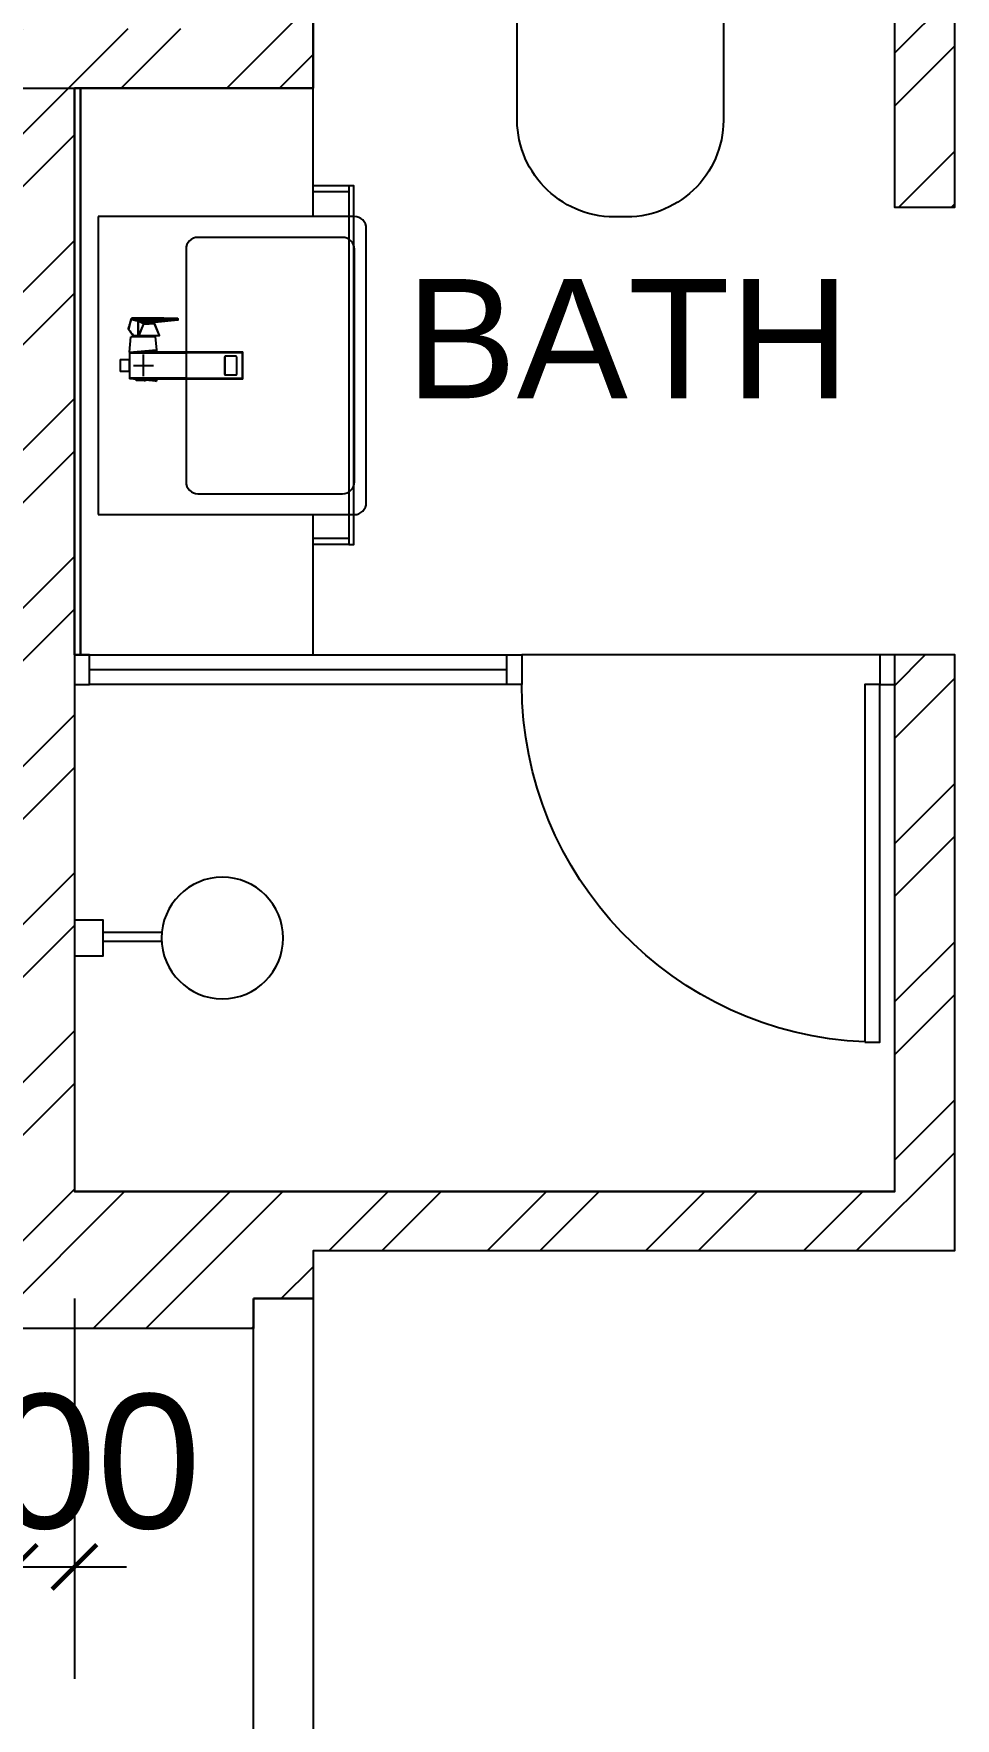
# Model space of a CAD drawing. Header units: millimetres. Extents: x -1214 to 72065, y 7230 to 56310.
# Drawn here: x 60657 to 62201, y 23066 to 25892 of the extents above; entities that cross this region are included whole.
import ezdxf
from ezdxf.enums import TextEntityAlignment as Align

# ---------------------------------------------------------------- set-up
doc = ezdxf.new("R2010")
doc.units = ezdxf.units.MM
doc.header["$MEASUREMENT"] = 0
doc.layers.get('0').update_dxf_attribs({"color": 8})
doc.layers.get('Defpoints').update_dxf_attribs({"color": 8})
for name, color, linetype in [('Default', 8, 'Continuous'), ('Dry Wall', 8, 'Continuous'), ('GBP Dim', 8, 'Continuous'), ('GBP Text 200', 8, 'Continuous'), ('hatch', 8, 'Continuous'), ('LP-Furn built-in', 8, 'Continuous'), ('LP-Sanitary', 8, 'Continuous'), ('WALL-NEW', 8, 'Continuous'), ('zzz-room mix', 8, 'Continuous')]:
    doc.layers.add(name, color=color, linetype=linetype)
doc.layers.add('LP-Nonplot', color=8, linetype='Continuous', plot=False)
doc.styles.add('BH', font='arial.ttf')
doc.dimstyles.new('200 GBP', dxfattribs={"dimscale": 1.5, "dimtxt": 150, "dimasz": 50, "dimexe": 125, "dimexo": 50, "dimgap": 50, "dimtad": 1, "dimdec": 0, "dimzin": 0, "dimdsep": 46, "dimtxsty": 'BH', "dimblk": 'ARCHTICK', "dimcen": 0.09, "dimdle": 125, "dimclrd": 9, "dimclre": 9, "dimclrt": 1, "dimadec": 0, "dimazin": 0, "dimtfac": 1, "dimtdec": 0, "dimtix": 1, "dimtmove": 2, "dimatfit": 3, "dimldrblk": 'ARCHTICK', "dimfxl": 300, "dimfxlon": 1, "dimtolj": 1, "dimtzin": 0, "dimarcsym": 0})

# ---------------------------------------------------------------- blocks, each defined once
blk = doc.blocks.new('SEANNOT_GROUP2')
at = {"layer": 'Default'}
blk.add_line((81.5, 351.1), (81.5, 317.9), dxfattribs=at)
blk = doc.blocks.new('SEANNOT_GROUP3')
at = {"layer": 'Default'}
blk.add_line((99.8, 335.2), (63.8, 335.2), dxfattribs=at)
blk = doc.blocks.new('ghtfdgd')
at = {"layer": 'LP-Sanitary'}
for p, q in [((79230.7, -114993.6), (79230.7, -114979.6)), ((79231.2, -114979.1), (79250.2, -114979.1)), ((79250.7, -114979.6), (79250.7, -114993.6)), ((79214.2, -115039.6), (79218.2, -114994.6)), ((79215.7, -115019.1), (79215.7, -115005.6)), ((79215.7, -115005.6), (79217.2, -115005.6)), ((79220.2, -114994.6), (79217.1, -115027.9)), ((79220.2, -114994.6), (79218.2, -114994.6)), ((79218.9, -115183.4), (79220.2, -114994.6)), ((79261.1, -114994.6), (79220.2, -114994.6)), ((79250.2, -114994.1), (79231.2, -114994.1)), ((79238.9, -114994.1), (79238.9, -114994.6)), ((79242.4, -114994.6), (79242.4, -114994.1)), ((79263.2, -114994.6), (79261.1, -114994.6)), ((79261.1, -114994.6), (79262.4, -115183.4)), ((79264.2, -115027.9), (79261.1, -114994.6)), ((79263.2, -114994.6), (79288.7, -114996.6)), ((79263.2, -114994.6), (79267.1, -115039.6)), ((79288.7, -115037.7), (79288.7, -114996.6)), ((79290.7, -115009.4), (79290.7, -115000.9)), ((79290.7, -115009.6), (79290.7, -115009.4)), ((79290.7, -115010.3), (79290.7, -115009.6)), ((79290.7, -115044.4), (79290.7, -115010.3)), ((79290.9, -115010.4), (79310.4, -115018.6)), ((79290.9, -115010.4), (79290.9, -115044.5)), ((79310.7, -115017.8), (79291, -115009.5)), ((79291, -115009.5), (79291, -115009.5)), ((79291, -115009.5), (79291, -115009.5)), ((79310.7, -115017.8), (79314.8, -115009.2)), ((79315.2, -115010.7), (79313.6, -115020.4)), ((79315.2, -115010.7), (79317.3, -115050.4)), ((79318, -115050.2), (79316, -115010.5)), ((79317.3, -115002.9), (79318.9, -114997.5)), ((79319.4, -115044.7), (79317.3, -115002.9)), ((79318.7, -114997.4), (79318.9, -114997.5)), ((79319.3, -114997.6), (79318.9, -114997.4)), ((79318.9, -114997.5), (79319.4, -114997.7)), ((79319.4, -114997.7), (79319.4, -115044.7)), ((79319.8, -115045.3), (79319.8, -114998.3)), ((79217.1, -115027.9), (79214.2, -115039.6)), ((79217.1, -115039.6), (79214.2, -115039.6)), ((79217.5, -115184.4), (79217.1, -115027.9)), ((79264.2, -115027.9), (79263.8, -115184.4)), ((79264.2, -115027.9), (79267.1, -115039.6)), ((79267.1, -115039.6), (79264.2, -115039.6)), ((79288.7, -115037.7), (79267.1, -115039.6)), ((79290.9, -115044.5), (79310.4, -115036.3)), ((79291, -115044.9), (79310.7, -115036.6)), ((79310.4, -115018.6), (79310.5, -115018.7)), ((79310.4, -115036.3), (79310.5, -115036.2)), ((79310.5, -115018.7), (79310.5, -115027.4)), ((79310.5, -115036.2), (79310.5, -115027.4)), ((79313.5, -115028.9), (79313.5, -115020.8)), ((79313.5, -115020.8), (79317.3, -115050.9)), ((79313.5, -115028.9), (79313.5, -115036.9)), ((79313.5, -115036.9), (79317.3, -115075.5)), ((79313.5, -115037), (79317.3, -115075.5)), ((79313.6, -115020.5), (79313.6, -115020.4)), ((79317.3, -115050.5), (79313.6, -115020.5)), ((79290.7, -115044.7), (79290.7, -115044.4)), ((79317.3, -115050.4), (79317.3, -115050.5)), ((79317.3, -115051.4), (79317.3, -115063.3)), ((79317.3, -115075.1), (79317.3, -115063.3)), ((79317.7, -115051.6), (79318.9, -115052.3)), ((79317.7, -115063.5), (79317.7, -115051.6)), ((79317.7, -115063.5), (79317.7, -115075.4)), ((79319.4, -115051), (79318, -115050.2)), ((79318.9, -115074.8), (79318.9, -115052.3)), ((79319.4, -115044.7), (79319.4, -115051)), ((79319.8, -115051.6), (79319.8, -115045.3)), ((79319.8, -115051.9), (79319.8, -115051.6)), ((79319.8, -115051.9), (79319.8, -115074.4)), ((79317.7, -115075.4), (79318.9, -115074.8)), ((79318, -115076), (79319.3, -115075.3)), ((79319.8, -115074.4), (79319.8, -115074.6)), ((79225, -115154.8), (79225, -115173.1)), ((79255.3, -115153.8), (79226, -115153.8)), ((79255.3, -115154), (79226, -115154)), ((79256.3, -115173.1), (79256.3, -115154.8)), ((79218.9, -115183.4), (79217.5, -115184.4)), ((79217.5, -115184.4), (79263.8, -115184.4)), ((79262.4, -115183.4), (79218.9, -115183.4)), ((79226, -115174.1), (79255.3, -115174.1)), ((79262.4, -115183.4), (79263.8, -115184.4))]:
    blk.add_line(p, q, dxfattribs=at)
for centre, radius, start, end in [((79231.2, -114979.6), 0.5, 90, 180), ((79250.2, -114979.6), 0.5, 0, 90), ((79231.2, -114993.6), 0.5, 180, 270), ((79250.2, -114993.6), 0.5, 270, 0), ((79280.3, -115017.1), 20, 56.8024, 65.1654), ((79290.9, -115000.9), 0.2, 127.8526, 180), ((79511, -115282.7), 357.7, 125.8498, 127.9825), ((79530.3, -115308.3), 389.7, 125.9264, 127.8836), ((79234, -109870), 5139.5, 270.6358, 270.8997), ((79227.2, -108854.2), 6155.7, 270.59451, 270.81562), ((79288.3, -115009.7), 2.67, 3.1953, 9.3367), ((79301.7, -114992.9), 0.28, 69.6864, 135.2011), ((79314, -115009.4), 0.822, 12.8215, 37.3786), ((79314.7, -115011.5), 2.53, 77.4972, 90.7881), ((79315.1, -115009.5), 0.509, 38.0096, 78.4052), ((84763.2, -116562.2), 5664.7, 164.0221, 164.0885), ((79313.8, -115010.5), 2.18, 358.6743, 36.2852), ((79318.5, -114997.9), 0.689, 55.9542, 80.1325), ((79319, -114998.3), 0.8, 0.0065, 61.4767), ((79240.7, -115019.1), 25, 180, 185.7425), ((79280.3, -115017.1), 20, 294.8346, 301.6128), ((79319.7, -114996.5), 23.1, 247.1252, 247.4995), ((79339.3, -115104.4), 73.6, 112.7571, 112.8748), ((79312.3, -115020.9), 1.23, 6.0946, 11.5159), ((79308.7, -115037.4), 4.84, 5.245, 7.1928), ((79310.7, -115037.3), 2.83, 5.6454, 8.8147), ((79290.9, -115044.7), 0.2, 180.014, 293.047), ((79317.8, -115050.7), 0.54, 62.2217, 149.6873), ((79305.3, -115051.3), 11.9, 359.6229, 2.1624), ((79315.7, -115050), 2.38, 342.3129, 353.972), ((79317.3, -115050.2), 0.738, 359.2113, 2.9985), ((79319.1, -115051.6), 0.688, 1.5121, 63.734), ((79313.2, -115075.2), 4.12, 356.1198, 1.3814), ((79317.8, -115075.5), 0.494, 177.6992, 295.8531), ((79318.6, -115075.3), 0.938, 181.0891, 220.2205), ((79319, -115074.6), 0.786, 294.1963, 0.4917)]:
    blk.add_arc(centre, radius, start, end, dxfattribs=at)
for centre, major_axis, ratio, start_param, end_param in [((79290.9, -115000.9), (0.2, 0), 0.870233, 1.308042, 3.141593), ((79290.9, -115009.4), (0.2, 0), 0.870251, 1.333095, 3.141593), ((79290.9, -115010.3), (0.2, 0), 0.5, 3.141593, 4.712389), ((79290.9, -115000.9), (0.123, -0.158), 0.834595, 2.099205, 3.141593), ((79290.9, -115000.9), (0.123, -0.158), 0.834595, 3.141593, 3.165459), ((79290.9, -115010), (0.077, 0.836), 0.04975, 4.217846, 5.325586), ((79301.6, -114992.9), (0.117, -0.162), 0.844851, 2.109561, 3.167674), ((79315.1, -115009.6), (0.173, 0.708), 0.018166, 0.444134, 0.918054), ((79315.3, -115009.6), (0.412, 0.321), 0.549065, 0.513637, 1.195391), ((79315.7, -115010.9), (-0.499, -0.026), 0.868619, 4.118709, 5.82428), ((79316.8, -115003.6), (0.961, -0.275), 0.902908, 1.271288, 1.565184), ((79318.4, -114998), (-0.211, -0.772), 0.117484, 2.694436, 3.141054), ((79318.5, -114998.1), (-0.382, -0.703), 0.237912, 2.705017, 3.14394), ((79319, -114998.3), (-0.382, -0.703), 0.237912, 2.705017, 3.141091), ((79319, -114998.3), (-0.8, 0), 0.876594, 3.141494, 4.164132), ((79310.4, -115018.2), (-0.311, -0.737), 0.21898, 1.092037, 2.210933), ((79310.4, -115035.9), (-0.311, 0.737), 0.21898, 2.049556, 3.141593), ((79310.5, -115018.3), (-0.309, -0.738), 0.217421, 1.09135, 2.210755), ((79310.5, -115035.8), (-0.309, 0.738), 0.217421, 2.050243, 3.169648), ((79310.4, -115035.9), (-0.311, 0.737), 0.21898, 3.141593, 3.168451), ((79314.3, -115020.6), (-0.782, -0.167), 0.921627, 5.682069, 6.099643), ((79314.3, -115020.8), (-0.794, -0.099), 0.898005, 5.760928, 6.175764), ((79314.3, -115036.7), (0.793, 0.106), 0.789486, 3.026004, 3.133916), ((79314.3, -115036.9), (0.796, 0.077), 0.827125, 3.057559, 3.141593), ((79290.9, -115044.4), (0.2, 0), 0.5, 3.141593, 4.712389), ((79290.9, -115044.1), (-0.077, 0.836), 0.04975, 2.065339, 3.17308), ((79317.8, -115050.6), (-0.5, -0.016), 0.857677, 4.139605, 5.842177), ((79317.8, -115050.9), (-0.5, -0.02), 0.273668, 4.356492, 6.23412), ((79317.8, -115063.3), (-0.5, 0), 0.5, 0.054498, 1.448623), ((79319, -115045.3), (-0.8, 0), 0.876594, 3.141494, 4.164132), ((79317.8, -115075.5), (-0.494, 0.079), 0.969108, 0.192451, 2.070079), ((79226, -115154.8), (-1, 0), 0.992546, 4.712389, 6.283185), ((79226, -115154.9), (1, 0), 0.890286, 1.570796, 3.141593), ((79255.3, -115154.8), (-1, 0), 0.992546, 3.141593, 4.712389), ((79255.3, -115154.9), (1, 0), 0.890286, 0, 1.570796), ((79226, -115173.1), (1, 0), 0.992546, 3.141593, 4.712389), ((79255.3, -115173.1), (1, 0), 0.992546, 4.712389, 6.283185)]:
    blk.add_ellipse(centre, major_axis=major_axis, ratio=ratio, start_param=start_param, end_param=end_param, dxfattribs=at)
for points, knots in [([(79291, -115009.5), (79291, -115009.5), (79290.9, -115009.5), (79290.8, -115009.6), (79290.7, -115009.6), (79290.7, -115009.6)], [0, 0, 0, 0, 0.5, 0.5, 1, 1, 1, 1]), ([(79291, -115000.7), (79291, -115000.8), (79291, -115000.8), (79291, -115000.9), (79291, -115001.2), (79291, -115001.4), (79291, -115001.7), (79291, -115002.7), (79291, -115003.8), (79291, -115004.8), (79291, -115006.3), (79291, -115007.8), (79291, -115009.2)], [0, 0, 0, 0, 0.02306, 0.02306, 0.02306, 0.115301, 0.115301, 0.115301, 0.484264, 0.484264, 0.484264, 1, 1, 1, 1]), ([(79301.6, -114992.7), (79301.9, -114992.8), (79302.2, -114992.9), (79302.5, -114993), (79305, -114993.6), (79307.5, -114994.3), (79310.1, -114995), (79312.9, -114995.8), (79315.8, -114996.6), (79318.7, -114997.4)], [0, 0, 0, 0, 0.051688, 0.051688, 0.051688, 0.494848, 0.494848, 0.494848, 1, 1, 1, 1]), ([(79314.8, -115009.2), (79314.8, -115009.2), (79314.9, -115009.2), (79314.9, -115009.2), (79315, -115009.2), (79315, -115009.2), (79315.1, -115009.2), (79315.2, -115009.2)], [0, 0, 0, 0, 0.25, 0.25, 0.5, 0.5, 1, 1, 1, 1]), ([(79317.1, -115002.7), (79317, -115003), (79316.9, -115003.3), (79316.8, -115003.6), (79316.5, -115004.7), (79316.2, -115005.8), (79315.9, -115006.9), (79315.7, -115007.6), (79315.4, -115008.3), (79315.2, -115009)], [0, 0, 0, 0, 0.131954, 0.131954, 0.131954, 0.659772, 0.659772, 0.659772, 1, 1, 1, 1]), ([(79315.2, -115009.2), (79315.2, -115009.2), (79315.2, -115009.2), (79315.2, -115009.2), (79315.2, -115009.2), (79315.2, -115009.2)], [0, 0, 0, 0, 0.5, 0.5, 1, 1, 1, 1]), ([(79315.2, -115009.2), (79315.3, -115009.3), (79315.3, -115009.4), (79315.3, -115009.5), (79315.3, -115009.6), (79315.3, -115009.8), (79315.3, -115009.8), (79315.3, -115009.9), (79315.3, -115010), (79315.2, -115010.2), (79315.2, -115010.3), (79315.2, -115010.5), (79315.2, -115010.6), (79315.2, -115010.7)], [0, 0, 0, 0, 0.125, 0.125, 0.25, 0.25, 0.375, 0.375, 0.5, 0.5, 0.75, 0.75, 1, 1, 1, 1]), ([(79318.7, -114997.4), (79318.6, -114997.5), (79318.6, -114997.7), (79318.5, -114997.9), (79318.2, -114999), (79317.9, -115000.1), (79317.5, -115001.2), (79317.4, -115001.7), (79317.2, -115002.2), (79317.1, -115002.7)], [0, 0, 0, 0, 0.095324, 0.095324, 0.095324, 0.707603, 0.707603, 0.707603, 1, 1, 1, 1]), ([(79310.5, -115018.7), (79310.9, -115018.8), (79311.2, -115019), (79311.9, -115019.4), (79312.2, -115019.7), (79312.8, -115020.1), (79313, -115020.3), (79313.4, -115020.5), (79313.5, -115020.5), (79313.5, -115020.7)], [0, 0, 0, 0, 0.25, 0.25, 0.5, 0.5, 0.75, 0.75, 1, 1, 1, 1]), ([(79310.5, -115036.2), (79310.9, -115036.1), (79311.2, -115035.9), (79311.9, -115035.6), (79312.2, -115035.5), (79312.8, -115035.6), (79313, -115035.7), (79313.4, -115036.2), (79313.5, -115036.5), (79313.5, -115036.8)], [0, 0, 0, 0, 0.25, 0.25, 0.5, 0.5, 0.75, 0.75, 1, 1, 1, 1]), ([(79313.6, -115020.4), (79313.5, -115020.2), (79313.5, -115020), (79313.3, -115019.6), (79313.2, -115019.3), (79312.7, -115018.8), (79312.3, -115018.6), (79311.6, -115018.2), (79311.2, -115018), (79310.8, -115017.9)], [0, 0, 0, 0, 0.25, 0.25, 0.5, 0.5, 0.75, 0.75, 1, 1, 1, 1]), ([(79310.8, -115036.5), (79311, -115036.5), (79311.3, -115036.3), (79311.8, -115036.2), (79312.2, -115036.1), (79312.5, -115036), (79312.8, -115036), (79313, -115036), (79313.1, -115036.1), (79313.2, -115036.2), (79313.4, -115036.3), (79313.5, -115036.6), (79313.5, -115036.7), (79313.5, -115036.8)], [0, 0, 0, 0, 0.124812, 0.2213171, 0.3092796, 0.3899271, 0.4711589, 0.5451559, 0.6166529, 0.6889172, 0.7974179, 0.8896188, 0.9816515, 0.9816515, 0.9816515, 0.9816515]), ([(79317.3, -115050.5), (79317.3, -115050.5), (79317.3, -115050.5), (79317.3, -115050.6), (79317.3, -115050.6), (79317.3, -115050.7), (79317.3, -115050.8), (79317.3, -115050.9)], [0, 0, 0, 0, 0.25, 0.25, 0.5, 0.5, 1, 1, 1, 1]), ([(79317.3, -115051.4), (79317.3, -115051.5), (79317.3, -115051.5), (79317.5, -115051.6), (79317.6, -115051.6), (79317.7, -115051.6)], [0, 0, 0, 0, 0.5, 0.5, 1, 1, 1, 1]), ([(79317.7, -115051.6), (79317.7, -115051.6), (79317.7, -115051.5), (79317.8, -115051.4), (79317.8, -115051.3), (79317.8, -115051.1), (79317.8, -115051), (79317.9, -115050.9), (79317.9, -115050.8), (79317.9, -115050.7)], [0, 0, 0, 0, 0.25, 0.25, 0.5, 0.5, 0.75, 0.75, 1, 1, 1, 1]), ([(79319.4, -115051), (79319.4, -115051), (79319.4, -115051), (79319.4, -115051), (79319.4, -115051), (79319.4, -115051), (79319.4, -115051), (79319.4, -115051.1), (79319.4, -115051.1), (79319.4, -115051.2), (79319.4, -115051.2), (79319.3, -115051.3), (79319.3, -115051.3), (79319.3, -115051.4), (79319.3, -115051.5), (79319.2, -115051.6), (79319.2, -115051.6), (79319.1, -115051.7), (79319.1, -115051.8), (79319, -115051.9), (79319, -115052), (79318.9, -115052.1), (79318.9, -115052.1), (79318.9, -115052.2), (79318.9, -115052.3), (79318.9, -115052.3), (79318.9, -115052.3), (79318.9, -115052.3), (79318.9, -115052.3), (79318.9, -115052.3), (79318.9, -115052.3)], [0, 0, 0, 0, 0.000034, 0.000034, 0.000034, 0.03445, 0.03445, 0.03445, 0.175251, 0.175251, 0.175251, 0.317196, 0.317196, 0.317196, 0.479622, 0.479622, 0.479622, 0.662074, 0.662074, 0.662074, 0.829132, 0.829132, 0.829132, 0.958486, 0.958486, 0.958486, 0.999966, 0.999966, 0.999966, 1, 1, 1, 1]), ([(79319.8, -115051.9), (79319.8, -115052), (79319.7, -115052), (79319.7, -115052.1), (79319.6, -115052.2), (79319.4, -115052.3), (79319.3, -115052.3), (79319.1, -115052.3), (79319, -115052.3), (79318.9, -115052.3)], [0, 0, 0, 0, 0.25, 0.25, 0.5, 0.5, 0.75, 0.75, 1, 1, 1, 1]), ([(79317.3, -115075.1), (79317.3, -115075.2), (79317.3, -115075.2), (79317.5, -115075.3), (79317.6, -115075.3), (79317.7, -115075.4)], [0, 0, 0, 0, 0.5, 0.5, 1, 1, 1, 1]), ([(79319.8, -115074.4), (79319.8, -115074.5), (79319.7, -115074.5), (79319.7, -115074.6), (79319.6, -115074.7), (79319.4, -115074.8), (79319.3, -115074.8), (79319.1, -115074.8), (79319, -115074.8), (79318.9, -115074.8)], [0, 0, 0, 0, 0.25, 0.25, 0.5, 0.5, 0.75, 0.75, 1, 1, 1, 1]), ([(79319.3, -115075.3), (79319.3, -115075.3), (79319.3, -115075.3), (79319.2, -115075.3), (79319.2, -115075.3), (79319.1, -115075.3), (79319.1, -115075.2), (79319, -115075.2), (79319, -115075.1), (79318.9, -115075.1), (79318.9, -115075), (79318.9, -115074.9), (79318.9, -115074.9), (79318.9, -115074.9), (79318.9, -115074.8), (79318.9, -115074.8), (79318.9, -115074.8), (79318.9, -115074.8), (79318.9, -115074.8)], [0.3296223, 0.3296223, 0.3296223, 0.3296223, 0.4796217, 0.4796217, 0.4796217, 0.6620737, 0.6620737, 0.6620737, 0.829132, 0.829132, 0.829132, 0.9584856, 0.9584856, 0.9584856, 0.9999655, 0.9999655, 0.9999655, 1, 1, 1, 1])]:
    blk.add_open_spline(points, degree=3, knots=knots, dxfattribs=at)
for points, degree in [([(79301.8, -114992.7), (79301.7, -114992.6), (79301.7, -114992.7), (79301.6, -114992.7)], 3), ([(79318.6, -114997.3), (79316.3, -114996.6), (79310.7, -114995.1), (79301.8, -114992.7)], 3), ([(79313.5, -115028.9), (79313.5, -115028.4), (79313.4, -115028), (79312.3, -115027.4), (79311.4, -115027.4), (79310.5, -115027.4)], 5), ([(79317.9, -115075.9), (79317.9, -115076), (79318, -115076), (79318, -115075.9)], 3)]:
    blk.add_open_spline(points, degree=degree, dxfattribs=at)
at = {"layer": 'LP-Nonplot'}
for name in ['SEANNOT_GROUP2', 'SEANNOT_GROUP3']:
    blk.add_blockref(name, (79159.1, -115352.3), dxfattribs=at)
blk = doc.blocks.new('SINK')
at = {"layer": 'LP-Sanitary'}
blk.add_line((-74936.8, -44774), (-75436.8, -44774), dxfattribs=at)
blk.add_lwpolyline([(-75436.8, -44774), (-75436.8, -45203.2, 0.414214), (-75416.8, -45223.2), (-74956.8, -45223.2, 0.414214), (-74936.8, -45203.2), (-74936.8, -44774)], format="xyb", dxfattribs=at)
blk.add_lwpolyline([(-75401.8, -44941.1), (-75401.8, -45183.3, 0.414117), (-75381.8, -45203.2), (-74991.8, -45203.2, 0.41431), (-74971.8, -45183.2), (-74971.8, -44941.1, 0.414117), (-74991.8, -44921.1), (-75381.8, -44921.1, 0.41431)], format="xyb", close=True, dxfattribs=at)
at = {"layer": 'LP-Furn built-in'}
blk.add_blockref('ghtfdgd', (-154427.4, 70168.1), dxfattribs=at)
blk = doc.blocks.new('pln_sink 1100x380')
at = {"ltscale": 1000}
for p, q in [((0, 0), (400, 0)), ((400, 0), (400, -235)), ((459.9, -184.9), (400, -184.9)), ((459.9, -194.9), (400, -194.9)), ((400, -735), (400, -950)), ((459.9, -776.6), (400, -776.6)), ((459.9, -786.6), (400, -786.6)), ((0, -950), (400, -950))]:
    blk.add_line(p, q, dxfattribs=at)
for points in [[(10, -950), (10, 0), (0, 0), (0, -950), (10, -950)], [(10, 0), (10, -950), (0, -950), (0, 0), (10, 0)]]:
    blk.add_lwpolyline(points, dxfattribs=at)
at = {"ltscale": 200}
blk.add_lwpolyline([(459.9, -184.9), (468.4, -184.9), (468.4, -786.6), (459.9, -786.6)], close=True, dxfattribs=at)
at = {"layer": 'LP-Furn built-in', "extrusion": (0, 0, -1), "zscale": -1, "rotation": 270}
blk.add_blockref('SINK', (44734, -75671.8), dxfattribs=at)
blk = doc.blocks.new('pln_shower head')
at = {"ltscale": 0.5}
blk.add_lwpolyline([(248, 30.1), (248, -29.9), (200, -29.9), (200, 30.1)], close=True, dxfattribs=at)
at = {"ltscale": 100}
for points in [[(101, 9.1), (200, 9.1)], [(101, -5.9), (200, -5.9)]]:
    blk.add_lwpolyline(points, dxfattribs=at)
blk.add_circle((0, 0), 101.9, dxfattribs=at)
blk = doc.blocks.new('pln_toilet')
for p, q in [((175.5, -306.5), (175.5, -165.2)), ((-170.1, -306.5), (-170.1, -171.6)), ((-78.2, -226.9), (-78.2, -256.5)), ((-45, -226.9), (-45, -256.5)), ((44.7, -226.9), (44.7, -256.5)), ((77.9, -226.9), (77.9, -256.5))]:
    blk.add_line(p, q)
for points in [[(180, -30), (180, -149.3, -0.414214), (150, -179.3), (-150, -179.3, -0.414214), (-180, -149.3), (-180, -30, -0.414214), (-150, 0), (150, 0, -0.414214)], [(175.5, -306.5), (175.5, -545.1, -0.424695), (14, -715.1), (-7.8, -715.1, -0.423698), (-170.1, -545.1), (-170.1, -306.5, -0.414214), (-120.1, -256.5), (125.5, -256.5, -0.414214)]]:
    blk.add_lwpolyline(points, format="xyb", close=True)
for points in [[(-101.9, -256.5), (-101.9, -179.3)], [(102.9, -179.3), (102.9, -256.5)]]:
    blk.add_lwpolyline(points)
for centre in [(-61.6, -226.9), (61.3, -226.9)]:
    blk.add_arc(centre, 16.6, 0, 180)
blk = doc.blocks.new('_ArchTick')
at = {"color": 0, "const_width": 0.1}
blk.add_lwpolyline([(0.5, 0.5), (-0.5, -0.5)], dxfattribs=at)
blk = doc.blocks.new('*D282')
at = {"layer": 'Defpoints', "color": 0, "transparency": 16777216}
for p in [(60625, 25637.6), (58770, 24899.9), (60625, 23320.1)]:
    blk.add_point(p, dxfattribs=at)
at = {"layer": 'GBP Dim', "color": 9, "lineweight": -2, "transparency": 16777216}
for p, q in [((58770, 23770.1), (58770, 23132.6)), ((60625, 23770.1), (60625, 23132.6)), ((58582.5, 23320.1), (60812.5, 23320.1))]:
    blk.add_line(p, q, dxfattribs=at)
at = {"layer": 'GBP Dim', "color": 9, "lineweight": -2, "transparency": 16777216, "xscale": 75, "yscale": 75, "zscale": 75, "rotation": 180}
blk.add_blockref('_ArchTick', (58770, 23320.1), dxfattribs=at)
at = {"layer": 'GBP Dim', "color": 9, "lineweight": -2, "transparency": 16777216, "xscale": 75, "yscale": 75, "zscale": 75}
blk.add_blockref('_ArchTick', (60625, 23320.1), dxfattribs=at)
at = {"layer": 'GBP Dim', "transparency": 16777216, "insert": (59750, 23510), "char_height": 225, "attachment_point": 5, "style": 'BH'}
blk.add_mtext('\\A1;1925', dxfattribs=at)
blk = doc.blocks.new('*D283')
at = {"layer": 'Defpoints', "color": 0, "transparency": 16777216}
for p in [(60625, 25737.6), (60725, 25737.6), (60725, 23320.1)]:
    blk.add_point(p, dxfattribs=at)
at = {"layer": 'GBP Dim', "color": 9, "lineweight": -2, "transparency": 16777216}
for p, q in [((60625, 23770.1), (60625, 23132.6)), ((60725, 23770.1), (60725, 23132.6)), ((60625, 23320.1), (60550, 23320.1)), ((60625, 23320.1), (60725, 23320.1)), ((60725, 23320.1), (60800, 23320.1))]:
    blk.add_line(p, q, dxfattribs=at)
at = {"layer": 'GBP Dim', "color": 9, "lineweight": -2, "transparency": 16777216, "xscale": 75, "yscale": 75, "zscale": 75}
blk.add_blockref('_ArchTick', (60625, 23320.1), dxfattribs=at)
at = {"layer": 'GBP Dim', "color": 9, "lineweight": -2, "transparency": 16777216, "xscale": 75, "yscale": 75, "zscale": 75, "rotation": 180}
blk.add_blockref('_ArchTick', (60725, 23320.1), dxfattribs=at)
at = {"layer": 'GBP Dim', "transparency": 16777216, "insert": (60675, 23495.9), "char_height": 225, "attachment_point": 5, "style": 'BH'}
blk.add_mtext('\\A1;100', dxfattribs=at)

msp = doc.modelspace()

# ---------------------------------------------------------------- hatches: boundary and pattern name
at = {"layer": 'hatch'}
h = msp.add_hatch(dxfattribs=at)
h.set_pattern_fill('ANSI32', color=256, scale=500, style=0)
h.set_pattern_definition([(45, (60309.3, 10279.93), (-132.5825, 132.5825), []), (45, (60397.68, 10279.93), (-132.5825, 132.5825), [])])
edge = h.paths.add_edge_path()
edge.add_line((62050, 27100), (62250, 27100))
edge.add_line((62250, 27100), (62250, 27000))
edge.add_line((62250, 27000), (62200, 27000))
edge.add_line((62200, 27000), (62200, 26300.6))
edge.add_line((62200, 26300.6), (62200, 25600.1))
edge.add_line((62200, 25600.1), (62100, 25600.1))
edge.add_line((62100, 25600.1), (62100, 26299.9))
edge.add_line((62100, 26299.9), (61125, 26299.9))
edge.add_line((61125, 26299.9), (61125, 26400))
edge.add_line((61125, 26400), (62100, 26400))
edge.add_line((62100, 26400), (62100, 27000))
edge.add_line((62100, 27000), (62050, 27000))
edge.add_line((62050, 27000), (62050, 27100))
h.paths.add_polyline_path([(61025, 23770.1), (61025, 23720.1), (58670, 23720.1), (58670, 24900), (58770, 24900), (58770, 23820.1), (60625, 23820.1), (60625, 25800.2), (60425, 25800.2), (60425, 27000.2), (58770, 27000.2), (58770, 25850), (58670, 25850), (58670, 27000.2), (58300, 27000.2), (58300, 27100.2), (60525, 27100.2), (60525, 25900.2), (61025, 25900.2), (61025, 26100.2), (61125, 26100.2), (61125, 25800.2), (60725, 25800.2), (60725, 23950.2), (62100, 23950.2), (62100, 24850.3), (62200, 24850.3), (62200, 23850.2), (61125, 23850.2), (61125, 23770.1)])

# ---------------------------------------------------------------- linework, layer by layer
at = {"layer": 'Dry Wall'}
msp.add_lwpolyline([(61025, 23770.1), (61125, 23770.1), (61125, 21000), (61025, 21000)], close=True, dxfattribs=at)
at = {"layer": 'LP-Sanitary'}
for points in [[(60725, 24850), (61450, 24850.1)], [(60725, 24850), (60725, 23950), (62100, 23950), (62100, 24800.1)], [(60725, 24850), (60725, 24800), (60750, 24800), (60750, 24850), (60725, 24850)], [(61475, 24850.1), (61475, 24800.1), (61450, 24800.1), (61450, 24850.1), (61475, 24850.1)], [(62075, 24850.1), (61475, 24850.1)], [(60749.9, 24825), (61450, 24825.1)], [(61450, 24800.1), (60750, 24800)]]:
    msp.add_lwpolyline(points, dxfattribs=at)
for points in [[(62075, 24800.1), (62100, 24800.1), (62100, 24850.1), (62075, 24850.1)], [(62050, 24200.1), (62075, 24200.1), (62075, 24800.1), (62050, 24800.1)]]:
    msp.add_lwpolyline(points, close=True, dxfattribs=at)
msp.add_lwpolyline([(62050, 24200.6, -0.402058), (61475, 24800.1)], format="xyb", dxfattribs=at)
at = {"layer": 'WALL-NEW'}
for points in [[(62050, 27100), (62250, 27100), (62250, 27000), (62200, 27000), (62200, 26300.6), (62200, 25600.1), (62100, 25600.1), (62100, 26299.9), (61125, 26299.9), (61125, 26400), (62100, 26400), (62100, 27000), (62050, 27000), (62050, 27100)], [(61025, 23770.1), (61025, 23720.1), (58670, 23720.1), (58670, 24900), (58770, 24900), (58770, 23820.1), (60625, 23820.1), (60625, 25800.2), (60425, 25800.2), (60425, 27000.2)], [(61125, 26100.2), (61125, 25800.2), (60725, 25800.2), (60725, 23950.2), (62100, 23950.2), (62100, 24850.3), (62200, 24850.3), (62200, 23850.2), (61125, 23850.2), (61125, 23770.1), (61025, 23770.1)]]:
    msp.add_lwpolyline(points, dxfattribs=at)
at = {"layer": 'zzz-room mix'}
msp.add_lwpolyline([(63800, 23000), (63800, 20125), (61124.1, 20124.9), (61125, 21000), (57876.2, 21000), (57875, 20125), (55100, 20125), (55100, 24300), (57300, 24300), (57300, 27000.1), (57300, 27000.1), (60425, 27000.1), (60425, 25800), (61063.3, 25800), (61125, 25800.1), (61125, 26299.9), (62200, 26299.9), (62200, 27000.1), (63800, 27000.1), (63800, 24300), (63974.2, 24300), (63974.2, 23000)], close=True, dxfattribs=at)

# ---------------------------------------------------------------- block references
at = {"layer": 'LP-Sanitary'}
msp.add_blockref('pln_toilet', (61637.2, 26299.3), dxfattribs=at)
at = {"layer": 'LP-Sanitary', "xscale": -1}
for name, p, rotation in [('pln_sink 1100x380', (60725, 24850), 180), ('pln_shower head', (60973, 24374.9), 359.9999084461166)]:
    msp.add_blockref(name, p, dxfattribs=dict(at, rotation=rotation))

# ---------------------------------------------------------------- texts
at = {"layer": 'GBP Text 200', "style": 'BH'}
msp.add_text('BATH', height=200, dxfattribs=at).set_placement((61652.5, 25280.1), align=Align.CENTER)

# ---------------------------------------------------------------- dimensions: what is measured, and where the dimension line sits
at = {"layer": 'GBP Dim'}
dim = msp.add_linear_dim(base=(60725, 23320.1), p1=(60625, 25737.6), p2=(60725, 25737.6), dimstyle='200 GBP', override={"dimclrt": 256}, dxfattribs=at)
dim.commit()
dim.dimension.update_dxf_attribs({"geometry": '*D283', "text_midpoint": (60675, 23495.9), "dimtype": 160})
dim = msp.add_linear_dim(base=(60625, 23320.1), p1=(58770, 24899.9), p2=(60625, 25637.6), text='1925', dimstyle='200 GBP', override={"dimclrt": 256}, dxfattribs=at)
dim.commit()
dim.dimension.update_dxf_attribs({"geometry": '*D282', "text_midpoint": (59750, 23510), "dimtype": 160})

doc.saveas('drawing.dxf')
